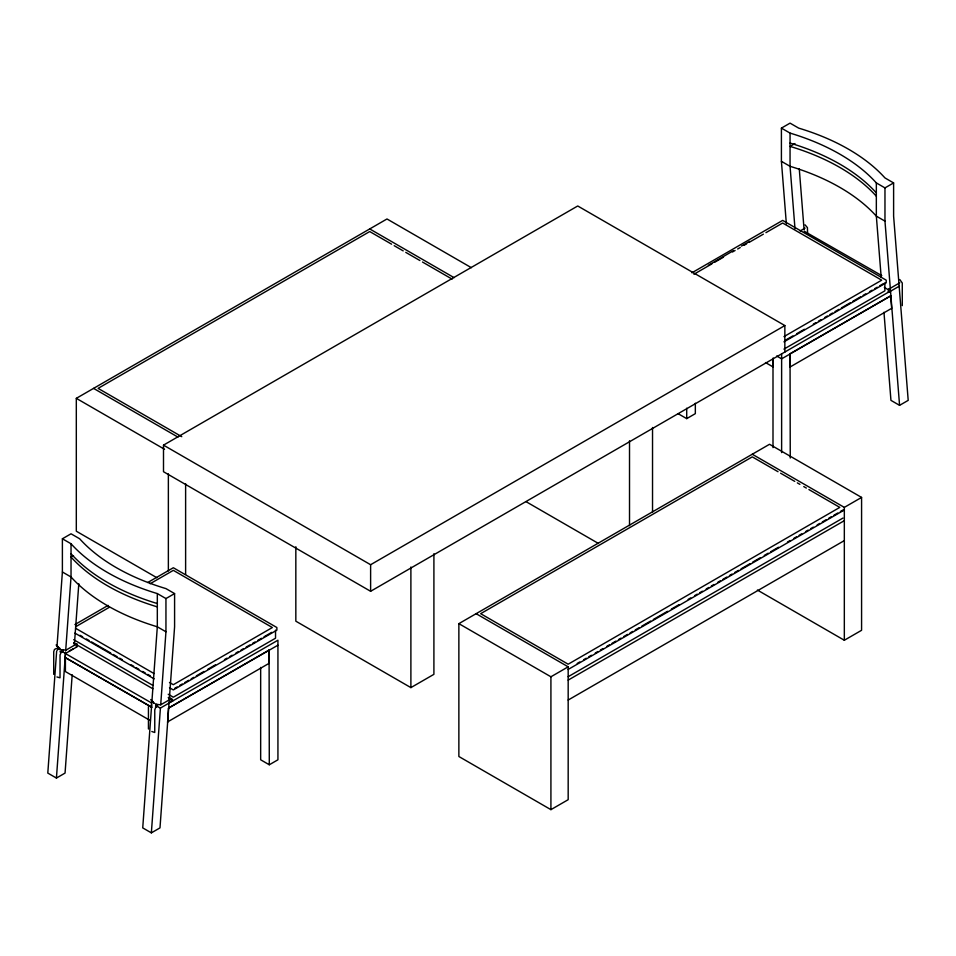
<?xml version="1.0" encoding="UTF-8"?>
<svg xmlns="http://www.w3.org/2000/svg" width="956" height="956" viewBox="0 0 956 956"><rect width="100%" height="100%" fill="white"/><g stroke="black" fill="none" stroke-linecap="round" stroke-linejoin="round"><path stroke-width="1.43" d="M56.667 650.94L47.8 773.081L56.428 778.065L65.056 773.081L72.19 674.781M56.99 646.471L62.391 571.999L62.391 538.778L71.031 533.795L79.659 538.778A202.409 116.859 0 0 0 165.95 588.609L174.59 593.58L174.59 626.801L159.987 827.884L151.359 832.867L142.731 827.884L151.681 704.5M56.428 778.065L65.558 652.351L65.175 657.525L151.705 707.249L65.175 657.525M65.665 650.869L71.031 576.982L71.031 543.761L62.391 538.778M74.329 645.336L78.81 583.734M151.359 832.867L160.441 707.751M156.414 704.345L160.704 704.811L165.95 631.785L165.95 598.564L174.59 593.58M167.659 722.139L168.447 708.145L269.078 650.044L269.293 764.776L277.933 759.793L277.933 640.209L160.704 707.894M62.164 649.913L60.049 654.944L60.025 677.804L56.93 676.968M155.995 706.52L154.764 709.878L154.752 732.499L151.813 731.495M708.396 265.302L733.156 250.819M156.856 577.711L76.313 531.213L76.313 398.341L386.989 218.972L471.368 267.692M786.358 223.776L781.411 161.337L781.411 128.116L790.05 123.133L798.678 128.116A202.72 117.038 0 0 1 884.969 177.936L893.609 182.919L893.609 216.14L908.2 400.361L899.572 405.344L890.514 290.994L370.617 591.286L163.5 471.714L163.5 445.138L577.735 205.982L784.852 325.566L784.852 352.143M73.493 555.627L71.031 557.049A202.72 117.038 0 0 0 157.322 606.869M794.974 143.543L790.05 146.388A202.409 116.859 0 0 1 876.341 196.207M74.891 624.579L108.124 605.387M147.762 582.503L173.335 567.745L276.882 627.53L276.882 630.147L173.335 689.933L169.499 687.723M75.584 626.789L109.02 607.478M150.176 583.722L173.335 570.35L272.352 627.53L173.335 684.699L169.475 682.476M691.893 272.807L782.665 220.394L886.224 280.18L886.224 282.797L783.944 341.854M693.937 274.241L711.933 263.844M714.514 262.362L723.513 257.164M732.511 251.966L735.092 250.484M737.662 249.002L740.231 247.52M744.091 245.286L746.66 243.804M749.229 242.322L763.378 234.148M765.947 232.666L782.665 223.011L881.695 280.18L783.956 336.62M77.03 646.543L76.408 646.901L76.408 644.093M69.226 651.096L72.895 648.981M65.976 653.199L76.408 647.176M800.112 230.97L805.083 228.102M804.211 231.209L881.802 275.651M781.411 128.116L790.05 133.099A202.409 116.859 0 0 1 876.341 182.919L884.969 187.902L893.609 182.919M163.5 445.138L370.617 564.721L784.852 325.566M174.601 688.416L177.159 686.934M179.716 685.464L182.273 683.982M184.831 682.512L188.655 680.302M191.212 678.82L193.769 677.35M196.327 675.868L203.987 671.447M207.822 669.236L215.482 664.802M224.433 659.64L226.978 658.17M229.536 656.7L232.093 655.218M235.929 653.008L238.486 651.538M241.031 650.056L243.589 648.586M246.146 647.104L249.982 644.894M252.527 643.424L255.085 641.942M257.642 640.472L261.478 638.261M264.035 636.78L271.695 632.358M65.175 653.426L151.789 703.078L157.322 626.801L157.322 593.58A202.72 117.038 0 0 1 71.031 543.761M785.223 340.324L792.894 335.903M796.718 333.692L804.39 329.27M813.329 324.108L815.886 322.626M818.444 321.156L821.001 319.674M824.825 317.464L827.382 315.994M829.939 314.512L832.497 313.042M835.054 311.56L838.878 309.35M841.435 307.88L850.374 302.717M852.931 301.236L860.603 296.814M863.149 295.344L865.706 293.862M869.542 291.652L872.099 290.182M874.644 288.7L877.202 287.23M879.759 285.748L883.595 283.538M160.704 704.811L171.757 698.43L171.757 701.513M171.757 701.226L171.136 701.585L171.136 698.788M783.944 349.119L884.874 290.851L884.874 282.797M888.423 292.154L889.044 288.999M889.044 292.082L899.477 286.059M277.933 645.192L168.447 708.145M890.657 295.631L891.673 308.334L790.038 367.02L790.038 353.732L890.884 295.762L781.626 358.847L776.702 356.002M678.067 413.649L686.707 418.632L695.335 413.649L695.335 403.229M167.431 722.007L269.078 663.333L269.078 650.044M476.124 613.68L568.175 666.822L568.175 799.694L550.919 809.648L458.868 756.507L458.868 623.647L769.532 444.277L861.583 497.419L861.583 630.291L844.327 640.257L757.391 590.055M295.834 546.736L295.834 621.185L410.889 687.615L433.905 674.338L433.905 553.727M458.868 623.647L550.919 676.788L568.175 666.822M752.276 454.243L844.327 507.385L861.583 497.419M577.209 663.44L579.79 661.946M583.65 659.712L586.231 658.23M588.812 656.736L591.394 655.242M595.265 653.008L597.847 651.526M600.428 650.032L603.009 648.538M606.881 646.304L609.462 644.822M612.043 643.328L615.903 641.094M618.484 639.6L621.065 638.118M623.647 636.624L627.518 634.39M630.1 632.908L632.681 631.414M635.262 629.92L639.134 627.686M641.715 626.204L650.737 620.982M653.318 619.5L667.515 611.302M671.387 609.068L679.118 604.598M688.153 599.388L690.734 597.894M694.606 595.66L697.187 594.166M699.768 592.684L702.349 591.19M706.221 588.956L708.802 587.462M711.372 585.98L713.953 584.486M717.825 582.252L720.406 580.758M722.987 579.276L726.859 577.042M729.44 575.548L732.021 574.054M734.602 572.572L738.474 570.338M741.055 568.844L750.078 563.634M752.659 562.14L760.402 557.671M764.274 555.436L768.146 553.201M770.727 551.72L778.459 547.25M787.493 542.028L790.074 540.546M793.946 538.312L796.527 536.818M799.108 535.324L801.69 533.842M805.561 531.608L808.131 530.114M810.712 528.62L813.293 527.138M817.165 524.904L819.746 523.41M822.327 521.916L826.199 519.682M828.78 518.2L831.362 516.706M833.943 515.212L837.815 512.978M840.384 511.496L842.965 510.002M568.175 669.439L844.327 510.002M568.175 676.705L842.965 518.056M568.175 680.11L844.327 520.673M568.175 700.043L844.327 540.606M741.414 246.074L749.659 241.366M899.811 282.785L888.423 289.357L888.423 292.44M56.177 648.55L54.48 649.459L53.727 651.705L53.715 674.35M61.686 649.662L65.976 650.116L77.03 643.747L77.03 646.818M61.686 650.474L58.328 648.969M61.686 652.374L59.905 651.777M156.414 705.17L155.529 704.919M156.414 707.07L155.529 706.819M155.422 703.831L156.892 704.596M62.212 651.634L65.641 653.39M155.792 705.743L160.369 708.085M781.411 161.337L790.05 166.32A202.409 116.859 0 0 1 876.341 216.14L884.969 221.123L890.395 289.513M884.348 287.445L888.04 289.572M899.572 405.344L890.944 400.361L883.965 312.289M790.038 353.732L790.254 458.044M765.493 362.551L773.225 367.02L773.225 358.165M369.721 228.938L454.1 277.658M391.601 244.186L369.721 231.555L98.098 388.375L181.76 436.677M394.183 245.68L403.193 250.878M405.762 252.36L419.923 260.534M422.492 262.028L452.092 279.116M778.017 471.714L752.276 456.86L480.653 613.68L568.175 664.205L839.798 507.385L808.907 489.556M780.598 473.208L794.747 481.382M797.328 482.864L799.897 484.357M803.757 486.58L806.338 488.062M526.087 501.685L598.492 543.486M93.569 388.375L177.947 437.095M76.313 398.341L164.528 449.272M157.322 593.58L165.95 598.564M62.391 571.999L71.031 576.982A202.72 117.038 0 0 0 157.322 626.801L165.95 631.785M75.584 628.271L154.036 673.562M80.077 635.31L82.622 636.78M86.458 638.99L89.016 640.472M91.573 641.942L110.729 653.008M113.286 654.478L117.122 656.7M119.679 658.17L122.225 659.64M131.175 664.802L133.732 666.284M136.278 667.754L138.835 669.236M142.671 671.447L145.228 672.916M147.774 674.398L150.331 675.868M74.891 633.099L154.155 678.856M73.684 639.672L152.888 685.404M168.22 694.247L173.335 697.199L275.531 638.202L275.531 630.147M74.09 642.779L75.297 643.758L74.09 643.065M73.612 643.03L152.876 688.798M168.22 697.653L173.335 700.605M269.293 764.776L260.665 759.793L260.665 667.419M150.415 720.645L65.402 671.566L65.402 657.417M899.787 279.546L902.273 283L902.285 305.633M805.06 224.851L807.426 227.636L807.557 233.025M59.487 648.025L60.359 648.873M154.239 703.222L150.917 699.541L153.904 703.425M58.77 647.571L56.189 644.858L58.436 647.762M57.491 650.092L57.288 647.941M881.169 277.097L876.341 216.14L876.341 182.919M799.264 168.77L804.092 229.727M794.998 228.759L790.05 166.32L790.05 133.099M884.969 187.902L884.969 221.123M844.327 507.385L844.327 640.257M781.626 353.863L781.626 452.606M772.998 358.321L772.998 447.623M686.707 408.212L686.707 418.632M652.53 427.499L652.53 512.38M629.514 440.788L629.514 525.669M550.919 676.788L550.919 809.648M410.889 567.016L410.889 687.615M370.617 564.721L370.617 591.286M185.619 483.664L185.619 574.389M168.364 473.877L168.364 570.923M157.477 704.548L157.477 706.46M151.478 703.258L151.478 707.356M148.443 706.639L148.443 729.034M62.749 649.865L62.749 651.765M790.05 143.065A202.409 116.859 0 0 1 876.341 192.885M157.322 603.547A202.72 117.038 0 0 1 71.031 553.727M170.025 698.167L168.818 697.474L170.025 698.167"/></g></svg>
